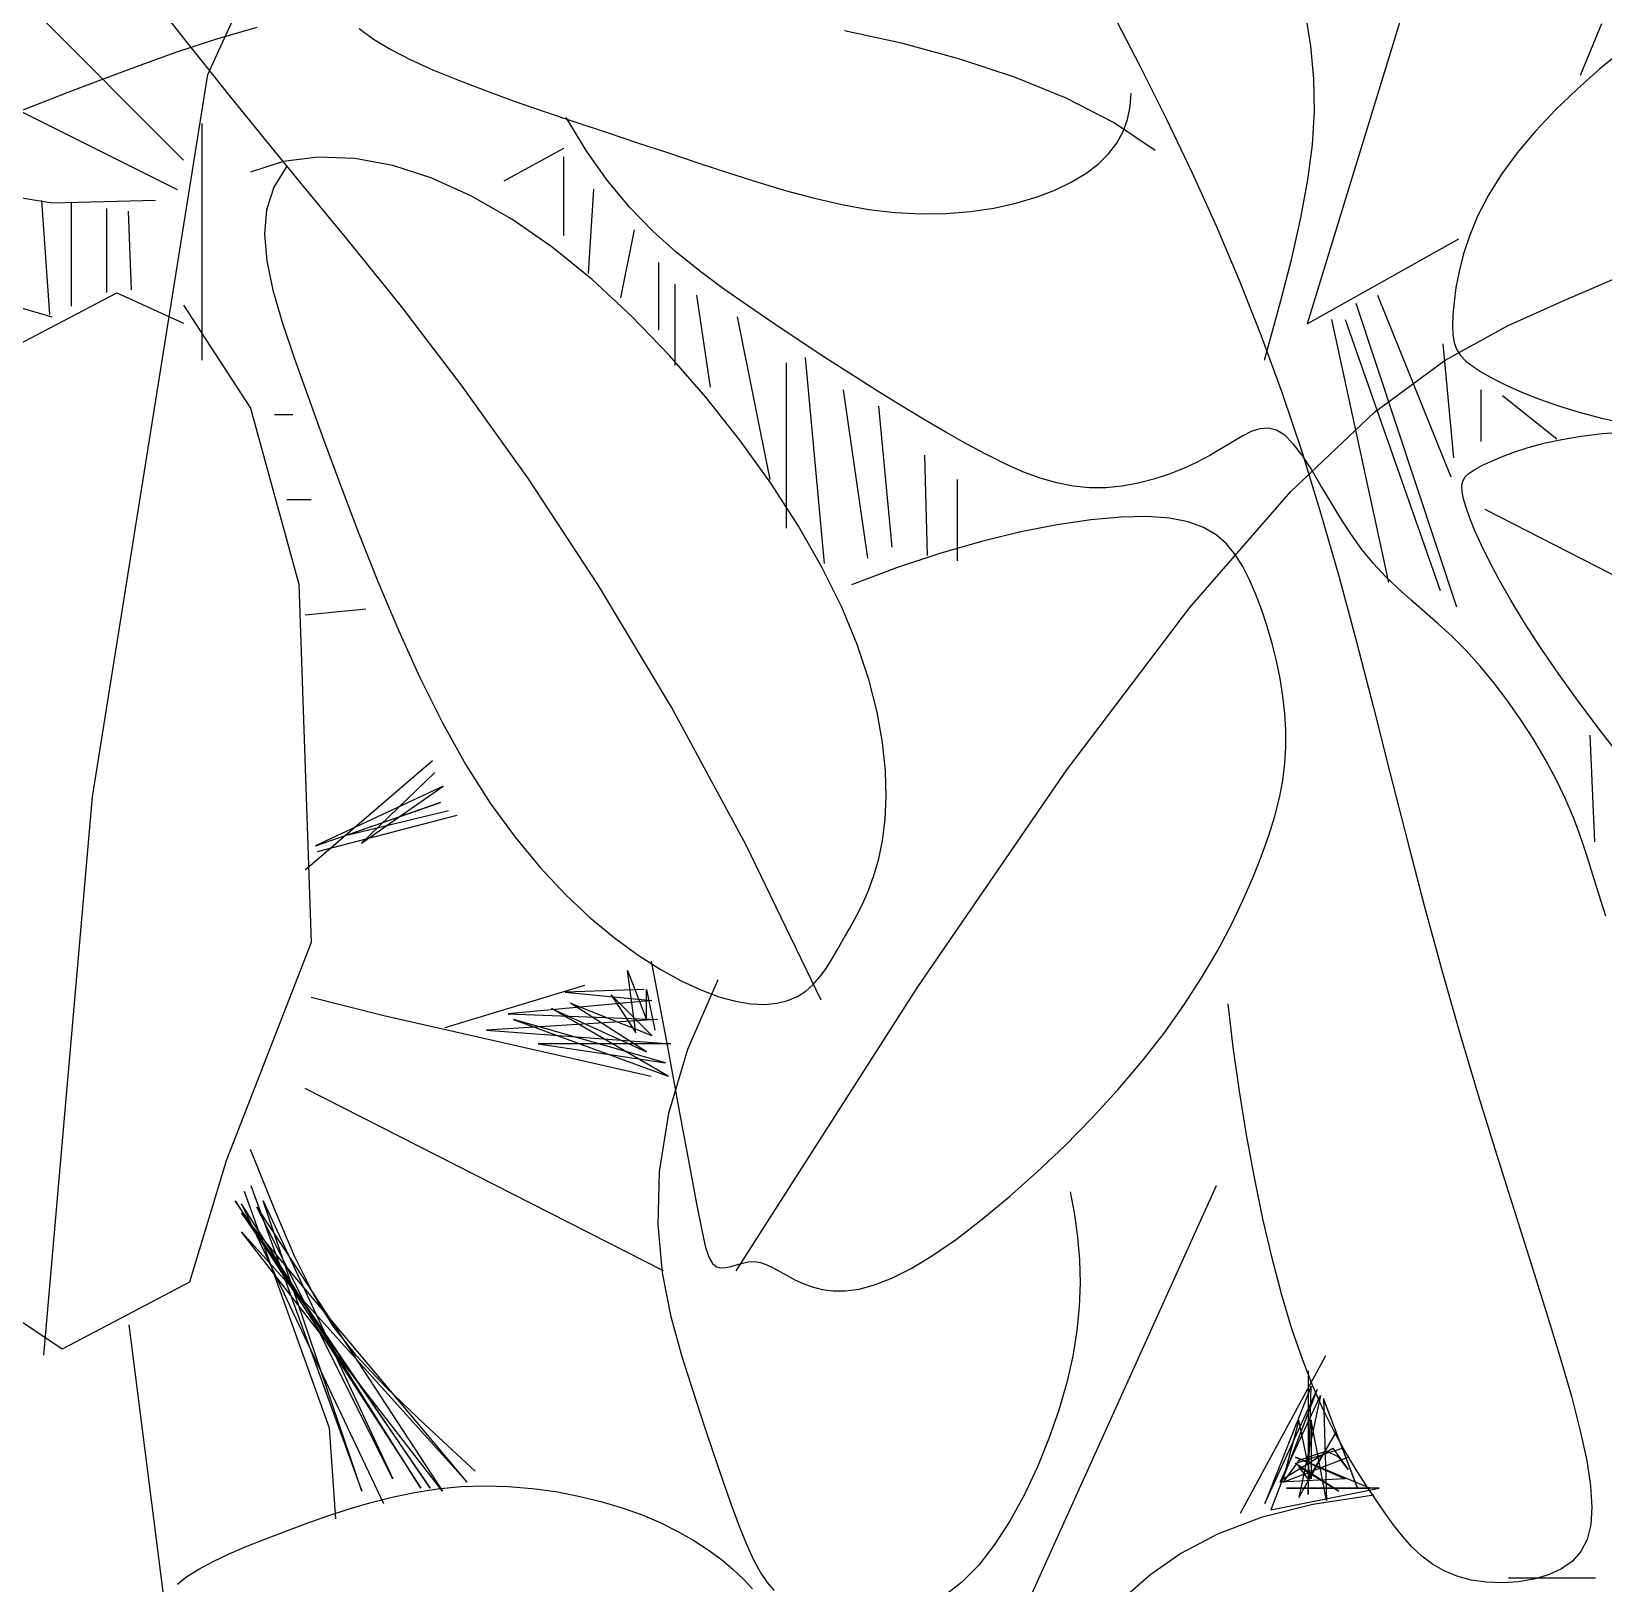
# Model space of a CAD drawing. Header units: metres. Extents: x 10 to 239, y 2 to 253.
# Drawn here: x 98.702 to 101.495, y 58.836 to 61.593 of the extents above; entities that cross this region are included whole.
import ezdxf

# ---------------------------------------------------------------- set-up
doc = ezdxf.new("R2010")
doc.units = ezdxf.units.M
doc.header["$MEASUREMENT"] = 0
doc.layers.add('1', color=7, linetype='Continuous')
doc.layers.add('cot200', color=9, linetype='Continuous')
doc.layers.add('bloques ARBOLES', color=7, linetype='Continuous', true_color=0xb8d897)

# ---------------------------------------------------------------- blocks, each defined once
blk = doc.blocks.new('A$C6F4E7DED')
for p, q in [((700.89, 1991.25), (806.42, 1646.4)), ((1322.68, 1763.53), (1262.78, 1894.63)), ((1336.94, 1709.38), (1582.24, 1831.93)), ((1334.09, 1723.35), (1405.4, 1794.6)), ((678.07, 1763.25), (668.05, 1787.41)), ((804.76, 1777.02), (807.41, 1793.24)), ((897.93, 1792.7), (884.93, 1767.55)), ((1333.5, 1780.02), (1341.06, 1789.44)), ((996.35, 1778.02), (1023.63, 1784.09)), ((1244.93, 1780.08), (1236.78, 1775.22)), ((1251.67, 1785.04), (1244.93, 1780.08)), ((1299.69, 1785.52), (1318.56, 1780.04)), ((1318.56, 1780.04), (1336.88, 1774.08)), ((1324.11, 1768.23), (1333.5, 1780.02)), ((658.06, 1775.15), (668.98, 1766.13)), ((803.3, 1761.46), (804.76, 1777.02)), ((969.57, 1770.78), (996.35, 1778.02)), ((1236.78, 1775.22), (1227.33, 1770.42)), ((1336.88, 1774.08), (1354.65, 1767.81)), ((668.98, 1766.13), (679.61, 1756.66)), ((884.93, 1767.55), (872.47, 1742.58)), ((943.8, 1762.27), (969.57, 1770.78)), ((1216.67, 1765.62), (1204.91, 1760.8)), ((1227.33, 1770.42), (1216.67, 1765.62)), ((1312.34, 1753.54), (1324.11, 1768.23)), ((1354.65, 1767.81), (1371.85, 1761.39)), ((803.02, 1746.13), (803.3, 1761.46)), ((919.56, 1752.35), (943.8, 1762.27)), ((1204.91, 1760.8), (1192.22, 1755.93)), ((1376.88, 1424.38), (1322.68, 1763.53)), ((1371.85, 1761.39), (1388.45, 1754.99)), ((679.61, 1756.66), (689.76, 1746.85)), ((889.54, 1748.42), (889.14, 1754.7)), ((897.36, 1740.93), (919.56, 1752.35)), ((1178.77, 1751.05), (1164.74, 1746.15)), ((1192.22, 1755.93), (1178.77, 1751.05)), ((1297.63, 1735.37), (1312.34, 1753.54)), ((1388.45, 1754.99), (1404.45, 1748.79)), ((689.76, 1746.85), (699.21, 1736.84)), ((803.93, 1730.49), (803.02, 1746.13)), ((872.47, 1742.58), (860.56, 1717.6)), ((890.78, 1742.42), (889.54, 1748.42)), ((892.87, 1736.71), (890.78, 1742.42)), ((1144.64, 1727.29), (1154.4, 1743.3)), ((1164.74, 1746.15), (1150.31, 1741.25)), ((1404.45, 1748.79), (1419.87, 1742.86)), ((699.21, 1736.84), (707.74, 1726.74)), ((877.73, 1727.89), (897.36, 1740.93)), ((895.85, 1731.31), (892.87, 1736.71)), ((1135.65, 1736.37), (1120.95, 1731.5)), ((1150.31, 1741.25), (1135.65, 1736.37)), ((1279.42, 1713.17), (1297.63, 1735.37)), ((1325.53, 1740.45), (1325.53, 1629.3)), ((806.04, 1714.03), (803.93, 1730.49)), ((899.74, 1726.21), (895.85, 1731.31)), ((1120.95, 1731.5), (1106.39, 1726.68)), ((1155.6, 1728.7), (1183.64, 1713.42)), ((707.74, 1726.74), (715.15, 1716.7)), ((904.58, 1721.44), (899.74, 1726.21)), ((910.38, 1717), (904.58, 1721.44)), ((1092.1, 1721.91), (1078.12, 1717.29)), ((1106.39, 1726.68), (1092.1, 1721.91)), ((1134.61, 1713.26), (1144.64, 1727.29)), ((1155.6, 1724.88), (1155.6, 1687.95)), ((1217.49, 1714.83), (1235.81, 1720.74)), ((1235.81, 1720.74), (1253.63, 1724.06)), ((1253.63, 1724.06), (1270.82, 1724.72)), ((1270.82, 1724.72), (1287.23, 1722.61)), ((1285.6, 1720.5), (1291.67, 1710.59)), ((1287.23, 1722.61), (1302.72, 1717.65)), ((715.15, 1716.7), (721.28, 1706.83)), ((809.33, 1696.21), (806.04, 1714.03)), ((860.56, 1717.6), (849.18, 1692.42)), ((917.18, 1712.9), (910.38, 1717)), ((924.99, 1709.17), (917.18, 1712.9)), ((1064.42, 1712.92), (1051, 1708.92)), ((1078.12, 1717.29), (1064.42, 1712.92)), ((1124.32, 1700.93), (1134.61, 1713.26)), ((1198.83, 1706.43), (1217.49, 1714.83)), ((1257.34, 1686.39), (1279.42, 1713.17)), ((721.28, 1706.83), (726.2, 1697.23)), ((933.72, 1705.86), (924.99, 1709.17)), ((943.27, 1703.05), (933.72, 1705.86)), ((1051, 1708.92), (1037.85, 1705.39)), ((1141.59, 1709.6), (1144.14, 1670.13)), ((1179.97, 1695.62), (1198.83, 1706.43)), ((1291.67, 1710.59), (1295.07, 1699.97)), ((1395.72, 1703.09), (1442.86, 1710.73)), ((953.55, 1700.79), (943.27, 1703.05)), ((964.45, 1699.15), (953.55, 1700.79)), ((975.88, 1698.2), (964.45, 1699.15)), ((987.73, 1698.02), (975.88, 1698.2)), ((999.9, 1698.65), (987.73, 1698.02)), ((1012.31, 1700.15), (999.9, 1698.65)), ((1024.96, 1702.43), (1012.31, 1700.15)), ((1037.85, 1705.39), (1024.96, 1702.43)), ((1113.75, 1690.01), (1124.32, 1700.93)), ((1295.07, 1699.97), (1296.11, 1688.49)), ((1347.29, 1704.37), (1395.72, 1703.09)), ((1360.04, 1699.27), (1358.76, 1662.35)), ((1370.23, 1700.55), (1370.23, 1661.08)), ((1386.8, 1703.09), (1386.8, 1654.71)), ((1400.81, 1704.37), (1396.99, 1650.89)), ((726.2, 1697.23), (730.06, 1688)), ((813.82, 1676.5), (809.33, 1696.21)), ((849.18, 1692.42), (838.32, 1666.86)), ((1161.05, 1682.5), (1179.97, 1695.62)), ((730.06, 1688), (732.98, 1679.23)), ((806.42, 1646.4), (735.11, 1686.3)), ((1102.92, 1680.22), (1113.75, 1690.01)), ((1122.47, 1690.5), (1128.84, 1658.67)), ((1231.74, 1654.53), (1257.34, 1686.39)), ((1296.11, 1688.49), (1295.05, 1675.97)), ((732.98, 1679.23), (735.09, 1671.02)), ((819.5, 1654.37), (813.82, 1676.5)), ((1091.83, 1671.26), (1102.92, 1680.22)), ((1142.24, 1667.2), (1161.05, 1682.5)), ((1295.05, 1675.97), (1292.19, 1662.25)), ((684.72, 1657.8), (657.15, 1669.79)), ((735.09, 1671.02), (736.54, 1663.46)), ((1080.46, 1662.85), (1091.83, 1671.26)), ((1111, 1675.22), (1111, 1643.39)), ((1395.72, 1649.62), (1461.98, 1668.72)), ((736.54, 1663.46), (737.45, 1656.65)), ((838.32, 1666.86), (827.97, 1640.74)), ((1068.83, 1654.71), (1080.46, 1662.85)), ((1103.36, 1665.03), (1103.36, 1626.84)), ((1123.77, 1650.09), (1142.24, 1667.2)), ((1292.19, 1662.25), (1287.81, 1647.16)), ((712.31, 1645.57), (684.72, 1657.8)), ((783.51, 1656.12), (736.36, 1513.51)), ((737.45, 1656.65), (737.97, 1650.68)), ((773.32, 1659.94), (738.91, 1574.63)), ((826.39, 1629.3), (819.5, 1654.37)), ((1056.95, 1646.61), (1068.83, 1654.71)), ((1093.16, 1659.94), (1086.79, 1616.65)), ((1203.17, 1617.09), (1231.74, 1654.53)), ((1334.09, 1655.23), (1302.72, 1606.78)), ((1365.47, 1660.93), (1334.09, 1646.68)), ((1425.36, 1629.58), (1365.47, 1660.93)), ((737.97, 1650.68), (738.17, 1645.6)), ((788.61, 1648.48), (744.01, 1521.15)), ((794.98, 1648.48), (768.22, 1524.97)), ((1044.92, 1638.56), (1056.95, 1646.61)), ((1074.05, 1649.75), (1058.76, 1573.36)), ((1105.89, 1631.56), (1123.77, 1650.09)), ((1287.81, 1647.16), (1282.19, 1630.53)), ((741.62, 1629.43), (712.31, 1645.57)), ((738.02, 1641.3), (737.41, 1637.64)), ((738.17, 1645.6), (738.02, 1641.3)), ((827.97, 1640.74), (818.14, 1613.87)), ((736.24, 1634.47), (734.43, 1631.62)), ((737.41, 1637.64), (736.24, 1634.47)), ((742.73, 1637.02), (737.64, 1583.54)), ((1032.86, 1630.64), (1044.92, 1638.56)), ((728.5, 1626.34), (724.18, 1623.6)), ((731.88, 1628.97), (728.5, 1626.34)), ((734.43, 1631.62), (731.88, 1628.97)), ((774.8, 1604.95), (741.62, 1629.43)), ((1020.88, 1622.92), (1032.86, 1630.64)), ((1042.19, 1630.66), (1033.27, 1533.89)), ((1051.11, 1628.11), (1051.11, 1550.44)), ((1088.86, 1612.02), (1105.89, 1631.56)), ((1282.19, 1630.53), (1275.62, 1612.2)), ((712.57, 1617.48), (705.35, 1614.25)), ((718.86, 1620.63), (712.57, 1617.48)), ((724.18, 1623.6), (718.86, 1620.63)), ((1009.1, 1615.48), (1020.88, 1622.92)), ((1172.17, 1573.59), (1203.17, 1617.09)), ((697.26, 1611.01), (688.35, 1607.87)), ((714.7, 1612.83), (689.21, 1592.46)), ((705.35, 1614.25), (697.26, 1611.01)), ((724.89, 1615.38), (724.89, 1591.18)), ((818.14, 1613.87), (808.8, 1586.08)), ((997.63, 1608.39), (1009.1, 1615.48)), ((1024.35, 1615.38), (1012.88, 1536.43)), ((1072.91, 1591.88), (1088.86, 1612.02)), ((1275.62, 1612.2), (1268.34, 1592.11)), ((668.24, 1602.2), (657.15, 1599.85)), ((678.66, 1604.9), (668.24, 1602.2)), ((688.35, 1607.87), (678.66, 1604.9)), ((814.03, 1567.67), (774.8, 1604.95)), ((986.61, 1601.73), (997.63, 1608.39)), ((1007.79, 1607.74), (1001.41, 1541.53)), ((1302.72, 1606.78), (1279.9, 1524.13)), ((1282.75, 1603.65), (1291.31, 1603.65)), ((667.7, 1594.95), (656.86, 1595.72)), ((677.71, 1593.74), (667.7, 1594.95)), ((816.88, 1594.15), (820.77, 1596.55)), ((820.77, 1596.55), (824.65, 1597.48)), ((824.65, 1597.48), (828.6, 1597.16)), ((828.6, 1597.16), (832.69, 1595.81)), ((832.69, 1595.81), (837, 1593.67)), ((966.29, 1589.99), (976.13, 1595.58)), ((976.13, 1595.58), (986.61, 1601.73)), ((686.88, 1592.17), (677.71, 1593.74)), ((695.2, 1590.33), (686.88, 1592.17)), ((702.69, 1588.29), (695.2, 1590.33)), ((709.34, 1586.15), (702.69, 1588.29)), ((808.83, 1584.76), (812.91, 1590.15)), ((812.91, 1590.15), (816.88, 1594.15)), ((837, 1593.67), (841.61, 1590.94)), ((841.61, 1590.94), (846.61, 1587.86)), ((846.61, 1587.86), (852.06, 1584.65)), ((957.03, 1585.01), (966.29, 1589.99)), ((1058.31, 1571.55), (1072.91, 1591.88)), ((1268.34, 1592.11), (1260.42, 1570.62)), ((715.17, 1583.97), (709.34, 1586.15)), ((720.17, 1581.86), (715.17, 1583.97)), ((724.35, 1579.88), (720.17, 1581.86)), ((808.8, 1586.08), (799.93, 1557.23)), ((804.61, 1578.29), (808.83, 1584.76)), ((852.06, 1584.65), (858.02, 1581.5)), ((858.02, 1581.5), (864.44, 1578.53)), ((939.88, 1576.99), (948.25, 1580.67)), ((948.25, 1580.67), (957.03, 1585.01)), ((986.12, 1584.82), (984.85, 1537.71)), ((727.72, 1578.08), (724.35, 1579.88)), ((730.31, 1576.37), (727.72, 1578.08)), ((732.16, 1574.6), (730.31, 1576.37)), ((733.32, 1572.63), (732.16, 1574.6)), ((733.81, 1570.34), (733.32, 1572.63)), ((800.24, 1571.05), (804.61, 1578.29)), ((864.44, 1578.53), (871.25, 1575.83)), ((871.25, 1575.83), (878.38, 1573.49)), ((878.38, 1573.49), (885.76, 1571.59)), ((923.99, 1571.73), (931.82, 1574)), ((931.82, 1574), (939.88, 1576.99)), ((970.83, 1573.36), (970.83, 1535.16)), ((1139.27, 1523.51), (1172.17, 1573.59)), ((732.97, 1564.22), (733.68, 1567.59)), ((733.68, 1567.59), (733.81, 1570.34)), ((795.69, 1563.34), (800.24, 1571.05)), ((861.45, 1513.16), (814.03, 1567.67)), ((885.76, 1571.59), (893.3, 1570.22)), ((893.3, 1570.22), (900.95, 1569.48)), ((900.95, 1569.48), (908.63, 1569.45)), ((908.63, 1569.45), (916.29, 1570.2)), ((916.29, 1570.2), (923.99, 1571.73)), ((1045.29, 1551.43), (1058.31, 1571.55)), ((1260.42, 1570.62), (1251.9, 1548.23)), ((723.01, 1559.45), (632.3, 1512.96)), ((729.95, 1555.15), (731.72, 1560.12)), ((731.72, 1560.12), (732.97, 1564.22)), ((790.94, 1555.48), (795.69, 1563.34)), ((1274.19, 1563.75), (1285.6, 1563.75)), ((727.6, 1549.3), (729.95, 1555.15)), ((785.97, 1547.75), (790.94, 1555.48)), ((799.93, 1557.23), (791.46, 1527.5)), ((849.15, 1547.39), (855.1, 1550.84)), ((855.1, 1550.84), (862.33, 1553.45)), ((862.33, 1553.45), (871.06, 1555.15)), ((871.06, 1555.15), (881.53, 1555.91)), ((881.53, 1555.91), (893.89, 1555.67)), ((893.89, 1555.67), (908.03, 1554.41)), ((908.03, 1554.41), (923.78, 1552.09)), ((923.78, 1552.09), (940.95, 1548.7)), ((1034.13, 1531.93), (1045.29, 1551.43)), ((724.58, 1542.53), (727.6, 1549.3)), ((780.75, 1540.48), (785.97, 1547.75)), ((840.15, 1538.18), (844.24, 1543.15)), ((844.24, 1543.15), (849.15, 1547.39)), ((940.95, 1548.7), (959.37, 1544.2)), ((959.37, 1544.2), (978.86, 1538.58)), ((1251.9, 1548.23), (1242.82, 1525.39)), ((720.83, 1534.83), (724.58, 1542.53)), ((775.27, 1533.88), (780.75, 1540.48)), ((836.65, 1532.52), (840.15, 1538.18)), ((978.86, 1538.58), (999.25, 1531.8)), ((716.26, 1526.2), (720.83, 1534.83)), ((769.56, 1527.84), (775.27, 1533.88)), ((833.52, 1526.23), (836.65, 1532.52)), ((999.25, 1531.8), (1020.34, 1523.85)), ((1024.98, 1513.38), (1034.13, 1531.93)), ((710.8, 1516.6), (716.26, 1526.2)), ((757.52, 1516.73), (763.63, 1522.19)), ((763.63, 1522.19), (769.56, 1527.84)), ((791.46, 1527.5), (783.28, 1497.1)), ((830.56, 1519.36), (833.52, 1526.23)), ((1105.01, 1466.37), (1139.27, 1523.51)), ((1242.82, 1525.39), (1233.2, 1502.61)), ((1279.9, 1524.13), (1274.19, 1355.98)), ((704.36, 1506.03), (710.8, 1516.6)), ((751.25, 1511.26), (757.52, 1516.73)), ((827.78, 1512.02), (830.56, 1519.36)), ((744.85, 1505.61), (751.25, 1511.26)), ((825.2, 1504.3), (827.78, 1512.02)), ((919.23, 1436.97), (861.45, 1513.16)), ((1017.76, 1495.88), (1024.98, 1513.38)), ((1248.52, 1512.45), (1277.05, 1509.6)), ((696.86, 1494.48), (704.36, 1506.03)), ((731.79, 1492.98), (738.36, 1499.58)), ((738.36, 1499.58), (744.85, 1505.61)), ((822.88, 1496.3), (825.2, 1504.3)), ((1233.2, 1502.61), (1223.08, 1480.34)), ((688.28, 1481.96), (696.86, 1494.48)), ((725.18, 1485.67), (731.79, 1492.98)), ((783.28, 1497.1), (775.28, 1466.26)), ((820.85, 1488.12), (822.88, 1496.3)), ((1012.27, 1479.43), (1017.76, 1495.88)), ((718.62, 1477.73), (725.18, 1485.67)), ((819.15, 1479.87), (820.85, 1488.12)), ((678.69, 1468.64), (688.28, 1481.96)), ((712.2, 1469.28), (718.62, 1477.73)), ((817.81, 1471.64), (819.15, 1479.87)), ((1008.34, 1464.06), (1012.27, 1479.43)), ((1223.08, 1480.34), (1212.49, 1459.08)), ((706, 1460.44), (712.2, 1469.28)), ((816.88, 1463.53), (817.81, 1471.64)), ((668.24, 1454.76), (678.69, 1468.64)), ((775.28, 1466.26), (767.38, 1435.19)), ((816.39, 1455.6), (816.88, 1463.53)), ((1005.79, 1449.78), (1008.34, 1464.06)), ((1069.94, 1401.67), (1105.01, 1466.37)), ((657.06, 1440.52), (668.24, 1454.76)), ((700.11, 1451.33), (706, 1460.44)), ((816.38, 1447.78), (816.39, 1455.6)), ((1212.49, 1459.08), (1201.46, 1439.3)), ((673.67, 1453.23), (671.54, 1403.15)), ((694.62, 1442.08), (700.11, 1451.33)), ((816.87, 1439.95), (816.38, 1447.78)), ((1004.45, 1436.61), (1005.79, 1449.78)), ((689.62, 1432.8), (694.62, 1442.08)), ((817.89, 1432), (816.87, 1439.95)), ((1217.15, 1441.2), (1277.05, 1389.9)), ((685.2, 1423.63), (689.62, 1432.8)), ((767.38, 1435.19), (759.46, 1404.12)), ((989.54, 1334.67), (919.23, 1436.97)), ((1004.13, 1424.56), (1004.45, 1436.61)), ((1201.46, 1439.3), (1190.05, 1421.38)), ((1216.04, 1435.71), (1250.45, 1402.6)), ((819.47, 1423.8), (817.89, 1432)), ((1250.45, 1402.6), (1212.22, 1429.34)), ((1212.22, 1429.34), (1272.11, 1401.33)), ((681.4, 1414.63), (685.2, 1423.63)), ((821.63, 1415.23), (819.47, 1423.8)), ((1004.65, 1413.65), (1004.13, 1424.56)), ((1190.05, 1421.38), (1178.38, 1405.34)), ((1256.82, 1406.42), (1209.67, 1417.88)), ((1272.11, 1401.33), (1213.49, 1421.7)), ((1213.49, 1421.7), (1256.82, 1406.42)), ((1399.69, 1162.18), (1376.88, 1424.38)), ((678.1, 1405.72), (681.4, 1414.63)), ((824.4, 1406.19), (821.63, 1415.23)), ((1005.86, 1403.88), (1004.65, 1413.65)), ((1205.74, 1415.55), (1271.34, 1398.45)), ((675.11, 1396.77), (678.1, 1405.72)), ((759.46, 1404.12), (751.44, 1373.28)), ((827.81, 1396.55), (824.4, 1406.19)), ((1007.63, 1395.14), (1005.86, 1403.88)), ((1178.38, 1405.34), (1166.57, 1391.07)), ((672.25, 1387.64), (675.11, 1396.77)), ((831.9, 1386.23), (827.81, 1396.55)), ((1034.6, 1328.92), (1069.94, 1401.67)), ((1009.86, 1387.32), (1007.63, 1395.14)), ((1166.57, 1391.07), (1154.76, 1378.5)), ((669.34, 1378.2), (672.25, 1387.64)), ((836.71, 1375.27), (831.9, 1386.23)), ((1012.44, 1380.28), (1009.86, 1387.32)), ((666.21, 1368.32), (669.34, 1378.2)), ((751.44, 1373.28), (743.2, 1342.88)), ((842.3, 1363.75), (836.71, 1375.27)), ((1015.26, 1373.92), (1012.44, 1380.28)), ((1018.22, 1368.1), (1015.26, 1373.92)), ((1154.76, 1378.5), (1143.08, 1367.53)), ((1021.22, 1362.7), (1018.22, 1368.1)), ((1143.08, 1367.53), (1131.67, 1358.08)), ((848.73, 1351.72), (842.3, 1363.75)), ((1024.14, 1357.6), (1021.22, 1362.7)), ((856.05, 1339.28), (848.73, 1351.72)), ((1026.93, 1352.71), (1024.14, 1357.6)), ((1029.63, 1348.06), (1026.93, 1352.71)), ((1131.67, 1358.08), (1120.66, 1350.05)), ((1274.19, 1355.98), (1314.13, 1253.38)), ((1032.38, 1343.72), (1029.63, 1348.06)), ((1035.26, 1339.73), (1032.38, 1343.72)), ((1114.47, 1347.15), (1106.86, 1306.9)), ((1120.66, 1350.05), (1110.19, 1343.35)), ((743.2, 1342.88), (734.69, 1313.14)), ((864.31, 1326.48), (856.05, 1339.28)), ((1038.38, 1336.17), (1035.26, 1339.73)), ((1097.27, 1305.84), (1083.09, 1338.6)), ((1100.36, 1337.91), (1091.2, 1333.64)), ((1110.19, 1343.35), (1100.36, 1337.91)), ((1125.57, 1342.76), (1116.65, 1319.84)), ((1121.74, 1313.47), (1125.57, 1342.76)), ((1074.53, 1201.8), (989.54, 1334.67)), ((1041.86, 1333.09), (1038.38, 1336.17)), ((1045.79, 1330.55), (1041.86, 1333.09)), ((1050.29, 1328.63), (1045.79, 1330.55)), ((1082.71, 1330.47), (1074.89, 1328.33)), ((1091.2, 1333.64), (1082.71, 1330.47)), ((1116.65, 1333.84), (1112.82, 1314.74)), ((1154.87, 1332.57), (1114.1, 1328.75)), ((1114.1, 1312.2), (1133.21, 1331.3)), ((1116.65, 1319.84), (1116.65, 1333.84)), ((1117.92, 1333.84), (1154.87, 1332.57)), ((1133.21, 1331.3), (1121.74, 1313.47)), ((1145.84, 1335.75), (1211.44, 1315.8)), ((1239.97, 1321.5), (1274.19, 1330.05)), ((841.1, 1306.74), (843.5, 1327.2)), ((873.58, 1313.41), (864.31, 1326.48)), ((1055.44, 1327.37), (1050.29, 1328.63)), ((1061.25, 1326.85), (1055.44, 1327.37)), ((1067.74, 1327.15), (1061.25, 1326.85)), ((1074.89, 1328.33), (1067.74, 1327.15)), ((1106.45, 1293.1), (1161.25, 1324.93)), ((1181.63, 1322.38), (1111.55, 1319.84)), ((1114.1, 1328.75), (1181.63, 1322.38)), ((1152.33, 1327.48), (1114.1, 1312.2)), ((1116.65, 1304.56), (1152.33, 1327.48)), ((1161.25, 1324.93), (1116.65, 1304.56)), ((1191.83, 1314.74), (1105.18, 1308.38)), ((1179.09, 1319.84), (1106.45, 1293.1)), ((1107.73, 1299.47), (1179.09, 1319.84)), ((1111.55, 1319.84), (1191.83, 1314.74)), ((1114.47, 1293), (1239.97, 1321.5)), ((734.69, 1313.14), (726.07, 1284.31)), ((883.91, 1300.13), (873.58, 1313.41)), ((1106.86, 1306.9), (1100.98, 1275.2)), ((1105.18, 1308.38), (1167.62, 1308.38)), ((1167.62, 1308.38), (1107.73, 1299.47)), ((838.22, 1286.14), (841.1, 1306.74)), ((895.29, 1286.74), (883.91, 1300.13)), ((1106.13, 1275.85), (1097.27, 1305.84)), ((834.9, 1265.67), (838.22, 1286.14)), ((907.51, 1273.45), (895.29, 1286.74)), ((1108.76, 1201.8), (1277.05, 1287.3)), ((726.07, 1284.31), (717.51, 1256.6)), ((920.27, 1260.5), (907.51, 1273.45)), ((1100.98, 1275.2), (1096.53, 1250.99)), ((1110.52, 1248.45), (1106.13, 1275.85)), ((831.2, 1245.59), (834.9, 1265.67)), ((717.51, 1256.6), (709.21, 1230.24)), ((933.29, 1248.11), (920.27, 1260.5)), ((1291.28, 1230.45), (1302.72, 1258.8)), ((946.29, 1236.53), (933.29, 1248.11)), ((1096.53, 1250.99), (1093.22, 1233.21)), ((1111.26, 1223.47), (1110.52, 1248.45)), ((1314.13, 1253.38), (1331.24, 1196.38)), ((827.16, 1226.17), (831.2, 1245.59)), ((849.21, 1241.7), (943.33, 1033.65)), ((1302.55, 1241.86), (1250.29, 1098.23)), ((917.66, 1238.85), (915.73, 1228.21)), ((958.98, 1225.98), (946.29, 1236.53)), ((1093.22, 1233.21), (1090.77, 1220.8)), ((1218.35, 1099.68), (1309.81, 1234.6)), ((1309.81, 1234.6), (1222.7, 1099.68)), ((1222.7, 1099.68), (1306.91, 1233.15)), ((1296.75, 1234.6), (1235.77, 1104.04)), ((1306.91, 1233.15), (1240.12, 1092.43)), ((1250.29, 1098.23), (1296.75, 1234.6)), ((1305.57, 1239.13), (1265.64, 1127.98)), ((709.21, 1230.24), (701.35, 1205.46)), ((822.84, 1207.67), (827.16, 1226.17)), ((915.73, 1228.21), (914.28, 1217.61)), ((971.08, 1216.7), (958.98, 1225.98)), ((1200.92, 1102.59), (1306.91, 1228.8)), ((1299.65, 1231.7), (1212.54, 1098.23)), ((1306.91, 1228.8), (1218.35, 1099.68)), ((1235.77, 1104.04), (1299.65, 1231.7)), ((1281.81, 1208.35), (1291.28, 1230.45)), ((1090.77, 1220.8), (1088.9, 1212.69)), ((1109.19, 1200.74), (1111.26, 1223.47)), ((1306.91, 1220.09), (1200.92, 1102.59)), ((1212.54, 1098.23), (1306.91, 1220.09)), ((914.28, 1217.61), (913.36, 1206.95)), ((982.31, 1208.93), (971.08, 1216.7)), ((1088.9, 1212.69), (1087.3, 1207.82)), ((701.35, 1205.46), (694.13, 1182.5)), ((818.29, 1190.35), (822.84, 1207.67)), ((913.36, 1206.95), (913.05, 1196.13)), ((992.44, 1202.82), (982.31, 1208.93)), ((1060.21, 1204.55), (1057.2, 1203.11)), ((1063.12, 1205.59), (1060.21, 1204.55)), ((1065.98, 1206.08), (1063.12, 1205.59)), ((1068.82, 1205.96), (1065.98, 1206.08)), ((1071.63, 1205.39), (1068.82, 1205.96)), ((1074.37, 1204.61), (1071.63, 1205.39)), ((1077, 1203.82), (1074.37, 1204.61)), ((1079.49, 1203.26), (1077, 1203.82)), ((1083.87, 1203.69), (1081.79, 1203.14)), ((1085.71, 1205.13), (1083.87, 1203.69)), ((1087.3, 1207.82), (1085.71, 1205.13)), ((1273.09, 1190.72), (1281.81, 1208.35)), ((913.05, 1196.13), (913.43, 1185.05)), ((1001.51, 1198.28), (992.44, 1202.82)), ((1009.61, 1195.12), (1001.51, 1198.28)), ((1047.06, 1197.59), (1043.15, 1195.78)), ((1050.67, 1199.5), (1047.06, 1197.59)), ((1054.03, 1201.39), (1050.67, 1199.5)), ((1057.2, 1203.11), (1054.03, 1201.39)), ((1081.79, 1203.14), (1079.49, 1203.26)), ((1105.15, 1180.09), (1109.19, 1200.74)), ((1331.24, 1196.38), (1391.14, 1165.03)), ((813.55, 1174.49), (818.29, 1190.35)), ((1016.84, 1193.19), (1009.61, 1195.12)), ((1023.28, 1192.31), (1016.84, 1193.19)), ((1029.04, 1192.29), (1023.28, 1192.31)), ((1034.21, 1192.98), (1029.04, 1192.29)), ((1038.88, 1194.2), (1034.21, 1192.98)), ((1043.15, 1195.78), (1038.88, 1194.2)), ((1263.85, 1175.8), (1273.09, 1190.72)), ((694.13, 1182.5), (687.73, 1161.57)), ((913.43, 1185.05), (914.55, 1173.62)), ((1391.14, 1165.03), (1416.81, 1182.13)), ((808.68, 1160.27), (813.55, 1174.49)), ((1099.98, 1161.34), (1105.15, 1180.09)), ((1252.89, 1161.81), (1263.85, 1175.8)), ((1359.76, 1176.43), (1342.65, 1042.48)), ((914.55, 1173.62), (916.49, 1161.74)), ((687.73, 1161.57), (682.35, 1142.9)), ((797.86, 1161.9), (837.8, 1087.8)), ((803.72, 1147.6), (808.68, 1160.27)), ((916.49, 1161.74), (919.32, 1149.31)), ((1094.5, 1144.33), (1099.98, 1161.34)), ((1238.94, 1146.98), (1252.89, 1161.81)), ((806.01, 1154.81), (806.01, 1096.78)), ((798.71, 1136.31), (803.72, 1147.6)), ((826.34, 1092.43), (801.66, 1146.11)), ((801.66, 1146.11), (823.43, 1089.53)), ((806.01, 1096.78), (804.56, 1147.56)), ((804.56, 1147.56), (826.34, 1092.43)), ((919.32, 1149.31), (923.09, 1136.31)), ((1220.79, 1129.55), (1238.94, 1146.98)), ((682.35, 1142.9), (678.13, 1126.66)), ((782.78, 1099.68), (798.75, 1141.76)), ((798.75, 1141.76), (797.3, 1093.88)), ((819.08, 1102.59), (800.2, 1143.21)), ((800.2, 1143.21), (810.37, 1095.33)), ((1089.41, 1128.89), (1094.5, 1144.33)), ((793.7, 1126.25), (798.71, 1136.31)), ((797.3, 1093.88), (804.56, 1131.6)), ((804.56, 1131.6), (804.56, 1104.04)), ((804.56, 1104.04), (810.37, 1131.6)), ((810.37, 1131.6), (817.63, 1104.04)), ((923.09, 1136.31), (927.71, 1123)), ((678.13, 1126.66), (675.12, 1112.7)), ((788.74, 1117.24), (793.7, 1126.25)), ((810.37, 1095.33), (792.94, 1125.8)), ((792.94, 1125.8), (806.01, 1104.04)), ((927.71, 1123), (933.12, 1109.72)), ((1084.79, 1114.96), (1089.41, 1128.89)), ((1197.18, 1107.75), (1220.79, 1129.55)), ((1265.64, 1127.98), (1262.78, 1085.23)), ((790.04, 1118.54), (782.78, 1099.68)), ((783.87, 1109.13), (788.74, 1117.24)), ((794.4, 1118.54), (787.14, 1108.39)), ((811.82, 1111.29), (790.04, 1118.54)), ((791.49, 1114.19), (797.3, 1117.09)), ((817.63, 1104.04), (794.4, 1118.54)), ((797.3, 1117.09), (810.37, 1112.74)), ((1080.56, 1102.49), (1084.79, 1114.96)), ((675.12, 1112.7), (673.3, 1100.83)), ((776.97, 1099.68), (811.82, 1114.19)), ((779.13, 1101.74), (783.87, 1109.13)), ((787.14, 1108.39), (791.49, 1114.19)), ((817.63, 1102.59), (787.14, 1114.19)), ((811.82, 1114.19), (788.59, 1104.04)), ((791.49, 1098.23), (811.82, 1111.29)), ((810.37, 1109.84), (791.49, 1098.23)), ((806.01, 1104.04), (810.37, 1109.84)), ((810.37, 1112.74), (817.63, 1102.59)), ((933.12, 1109.72), (939.2, 1096.8)), ((673.3, 1100.83), (672.66, 1090.83)), ((774.57, 1094.93), (779.13, 1101.74)), ((788.59, 1104.04), (819.08, 1102.59)), ((1076.67, 1091.42), (1080.56, 1102.49)), ((1181.52, 1100.49), (1170.35, 1099.56)), ((1192.71, 1100.79), (1181.52, 1100.49)), ((1203.84, 1100.43), (1192.71, 1100.79)), ((1214.8, 1099.38), (1203.84, 1100.43)), ((770.21, 1088.54), (774.57, 1094.93)), ((823.43, 1089.53), (772.62, 1099.68)), ((772.62, 1099.68), (816.17, 1099.68)), ((775.05, 1096.35), (803.74, 1092.07)), ((816.17, 1099.68), (776.97, 1099.68)), ((939.2, 1096.8), (945.88, 1084.58)), ((1138.12, 1093.48), (1128.15, 1090.51)), ((1148.55, 1096.02), (1138.12, 1093.48)), ((1159.33, 1098.06), (1148.55, 1096.02)), ((1170.35, 1099.56), (1159.33, 1098.06)), ((1225.58, 1097.7), (1214.8, 1099.38)), ((1236.17, 1095.49), (1225.58, 1097.7)), ((1246.56, 1092.83), (1236.17, 1095.49)), ((1256.76, 1089.82), (1246.56, 1092.83)), ((672.66, 1090.83), (673.21, 1082.5)), ((765.95, 1082.6), (770.21, 1088.54)), ((803.74, 1092.07), (828.09, 1085.86)), ((828.09, 1085.86), (848.59, 1078.09)), ((1073.05, 1081.72), (1076.67, 1091.42)), ((1118.75, 1087.13), (1109.99, 1083.4)), ((1128.15, 1090.51), (1118.75, 1087.13)), ((1266.74, 1086.54), (1256.76, 1089.82)), ((1276.52, 1083.08), (1266.74, 1086.54)), ((673.21, 1082.5), (674.93, 1075.64)), ((761.68, 1077.13), (765.95, 1082.6)), ((848.59, 1078.09), (865.7, 1069.1)), ((945.88, 1084.58), (953.05, 1073.4)), ((1069.63, 1073.32), (1073.05, 1081.72)), ((1101.89, 1079.38), (1094.45, 1075.12)), ((1109.99, 1083.4), (1101.89, 1079.38)), ((1286.08, 1079.53), (1276.52, 1083.08)), ((1295.39, 1075.97), (1286.08, 1079.53)), ((674.93, 1075.64), (677.82, 1070.03)), ((752.64, 1067.79), (757.28, 1072.19)), ((757.28, 1072.19), (761.68, 1077.13)), ((953.05, 1073.4), (960.63, 1063.59)), ((1066.35, 1066.18), (1069.63, 1073.32)), ((1087.67, 1070.68), (1081.53, 1066.14)), ((1094.45, 1075.12), (1087.67, 1070.68)), ((1304.3, 1072.41), (1295.39, 1075.97)), ((1312.64, 1068.84), (1304.3, 1072.41)), ((677.82, 1070.03), (681.87, 1065.48)), ((681.87, 1065.48), (687.05, 1061.8)), ((742.15, 1060.84), (747.63, 1064)), ((747.63, 1064), (752.64, 1067.79)), ((865.7, 1069.1), (879.9, 1059.24)), ((960.63, 1063.59), (968.53, 1055.5)), ((1063.13, 1060.25), (1066.35, 1066.18)), ((1081.53, 1066.14), (1076.03, 1061.55)), ((1320.25, 1065.28), (1312.64, 1068.84)), ((1326.94, 1061.72), (1320.25, 1065.28)), ((670.96, 1057.4), (711.82, 1057.4)), ((687.05, 1061.8), (693.15, 1058.95)), ((693.15, 1058.95), (699.94, 1056.92)), ((699.94, 1056.92), (707.19, 1055.68)), ((722.12, 1055.52), (729.33, 1056.57)), ((729.33, 1056.57), (736.07, 1058.35)), ((736.07, 1058.35), (742.15, 1060.84)), ((879.9, 1059.24), (891.67, 1048.86)), ((1059.9, 1055.46), (1063.13, 1060.25)), ((1071.16, 1056.97), (1066.93, 1052.46)), ((1076.03, 1061.55), (1071.16, 1056.97)), ((1332.54, 1058.16), (1326.94, 1061.72)), ((1336.88, 1054.59), (1332.54, 1058.16)), ((707.19, 1055.68), (714.66, 1055.22)), ((714.66, 1055.22), (722.12, 1055.52)), ((968.53, 1055.5), (976.64, 1049.36)), ((1056.59, 1051.68), (1059.9, 1055.46))]:
    blk.add_line(p, q)
blk = doc.blocks.new('asddsd')
at = {"layer": 'bloques ARBOLES', "xscale": -0.00378276582045174, "yscale": 0.00378276582045174, "zscale": 0.00378276582045174}
blk.add_blockref('A$C6F4E7DED', (85.3903, 45.5439, 1.2423), dxfattribs=at)

msp = doc.modelspace()

# ---------------------------------------------------------------- linework, layer by layer
at = {"layer": 'cot200'}
for points, knots in [([(105.215, 34.10371), (103.29078, 34.12742), (101.5175, 34.52126), (99.89572, 35.28658), (99.01349, 35.70291), (98.17608, 36.22917), (97.3836, 36.86557), (94.26818, 39.36743), (91.84697, 43.57158), (90.12537, 49.4912), (89.99638, 49.9347), (89.87133, 50.38782), (89.75033, 50.85097), (88.88037, 54.18111), (88.22034, 58.02966), (87.76942, 62.39456)], [2.7323709, 2.7323709, 2.7323709, 2.7323709, 2.9382831, 2.9382831, 2.9382831, 3.0502975, 3.0502975, 3.0502975, 3.4906512, 3.4906512, 3.4906512, 3.5236424, 3.5236424, 3.5236424, 3.7608538, 3.7608538, 3.7608538, 3.7608538]), ([(105.215, 38.77893), (103.21805, 39.64315), (101.44463, 41.05548), (99.89572, 43.01834), (98.29825, 45.04274), (96.93959, 47.65274), (95.82084, 50.85097), (94.68617, 54.09467), (93.79828, 57.94346), (93.15601, 62.39456)], [2.92332982, 2.92332982, 2.92332982, 2.92332982, 3.17348293, 3.17348293, 3.17348293, 3.43147912, 3.43147912, 3.43147912, 3.69314249, 3.69314249, 3.69314249, 3.69314249])]:
    msp.add_open_spline(points, degree=3, knots=knots, dxfattribs=at)

# ---------------------------------------------------------------- block references
at = {"layer": '1', "lineweight": 0}
msp.add_blockref('asddsd', (18.62841, 9.30206), dxfattribs=at)

doc.saveas('drawing.dxf')
